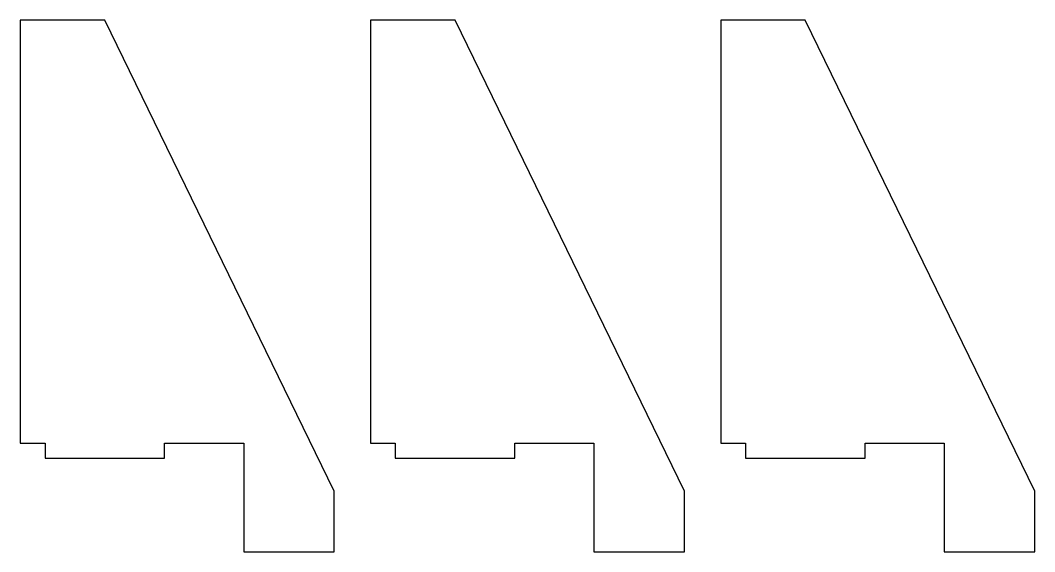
# Model space of a CAD drawing. Header units: millimetres. Extents: x 5 to 173, y 7 to 95.
import ezdxf

# ---------------------------------------------------------------- set-up
doc = ezdxf.new("R2010")
doc.units = ezdxf.units.MM
doc.layers.add('PROFILE', color=7, linetype='CONTINUOUS')

msp = doc.modelspace()

# ---------------------------------------------------------------- linework, layer by layer
at = {"layer": 'PROFILE'}
for points in [[(5, 25), (9.1, 25), (9.1, 22.5), (28.9, 22.5), (28.9, 25), (42, 25), (42, 7), (57, 7), (57, 17), (19, 95), (5, 95)], [(63, 25), (67.1, 25), (67.1, 22.5), (86.9, 22.5), (86.9, 25), (100, 25), (100, 7), (115, 7), (115, 17), (77, 95), (63, 95)], [(121, 25), (125.1, 25), (125.1, 22.5), (144.9, 22.5), (144.9, 25), (158, 25), (158, 7), (173, 7), (173, 17), (135, 95), (121, 95)]]:
    msp.add_lwpolyline(points, close=True, dxfattribs=at)

doc.saveas('drawing.dxf')
